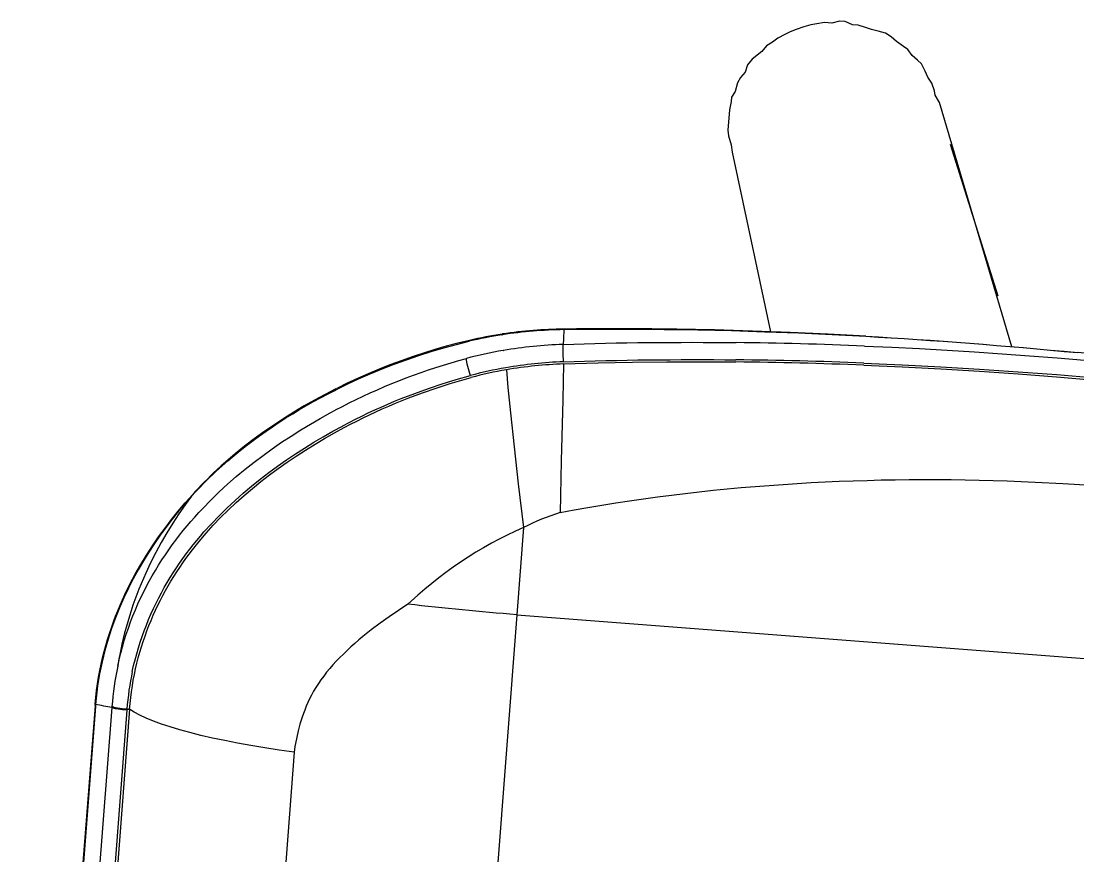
# Model space of a CAD drawing. Extents: x 741 to 1339, y 725 to 848.
# Drawn here: x 1106.8284 to 1107.0712, y 786.5503 to 786.742 of the extents above; entities that cross this region are included whole.
import ezdxf

# ---------------------------------------------------------------- set-up
doc = ezdxf.new("R2010")
doc.units = 0
doc.header["$MEASUREMENT"] = 0
doc.linetypes.add('CONTINU', pattern=[0])
for name, color, linetype in [('Lay Out', 31, 'CONTINUOUS'), ('PAREDES', 7, 'CONTINUOUS'), ('PENA-008', 8, 'CONTINUOUS')]:
    doc.layers.add(name, color=color, linetype=linetype)

# ---------------------------------------------------------------- blocks, each defined once
blk = doc.blocks.new('A$C12870BC7')
at = {"layer": 'Lay Out', "linetype": 'CONTINU', "ltscale": 0.6}
for p, q in [((1.088517692293124, 0.8356547739981721), (1.08874011594952, 0.8355999530133573)), ((1.088924496151492, 0.8357635312359122), (1.089147631908929, 0.8357080628866385)), ((1.085630252366684, 0.8321447636219688), (1.085741135117871, 0.8321203256116547)), ((1.209153693146334, 0.8307482490559011), (1.207683595853439, 0.8297970096309797)), ((1.210796743061962, 0.8310076779898878), (1.209153693146334, 0.8307482490559011)), ((1.213650461336499, 0.8309212016786347), (1.210796743061962, 0.8310076779898878)), ((1.215293511252241, 0.8311806306126215), (1.213650461336499, 0.8309212016786347)), ((1.21693656116787, 0.8309212016786347), (1.215293511252241, 0.8311806306126215)), ((1.218406658460765, 0.8308347253671542), (1.21693656116787, 0.8309212016786347)), ((1.220222660999127, 0.8304023438104338), (1.218406658460765, 0.8308347253671542)), ((1.221519805669402, 0.830142914876447), (1.220222660999127, 0.8304023438104338)), ((1.084503514435994, 0.828301727362728), (1.084613318246454, 0.8282776130345297)), ((1.204743401267535, 0.8291051991402725), (1.20301387504054, 0.8278945307813643)), ((1.20604054593781, 0.8295375806969929), (1.204743401267535, 0.8291051991402725)), ((1.207683595853439, 0.8297970096309797), (1.20604054593781, 0.8295375806969929)), ((1.22290342665093, 0.829624057008246), (1.221519805669402, 0.830142914876447)), ((1.224632952877926, 0.8289322465175388), (1.22290342665093, 0.829624057008246)), ((1.226189526482301, 0.8282404360266042), (1.224632952877926, 0.8289322465175388)), ((1.227400194841209, 0.827548625535897), (1.226189526482301, 0.8282404360266042)), ((1.199295393652449, 0.8255596703748012), (1.196009293821191, 0.822273570543544)), ((1.200851967256824, 0.8267703387337093), (1.199295393652449, 0.8255596703748012)), ((1.201543777747531, 0.8274621492246439), (1.200851967256824, 0.8267703387337093)), ((1.20301387504054, 0.8278945307813643), (1.201543777747531, 0.8274621492246439)), ((1.228870292134104, 0.8265973861109757), (1.227400194841209, 0.827548625535897)), ((1.230080960493012, 0.8253867177520675), (1.228870292134104, 0.8265973861109757)), ((1.231724010408641, 0.8246084309501072), (1.230080960493012, 0.8253867177520675)), ((1.232675249833449, 0.8236571915251858), (1.231724010408641, 0.8246084309501072)), ((1.233453536635636, 0.8220141416095572), (1.232675249833449, 0.8236571915251858)), ((1.195231007019004, 0.8211493784961164), (1.194366243905563, 0.8192468996462736)), ((1.196009293821191, 0.822273570543544), (1.195231007019004, 0.8211493784961164)), ((1.234404776060444, 0.8210629021846358), (1.233453536635636, 0.8220141416095572)), ((1.235356015485365, 0.8195928048917409), (1.234404776060444, 0.8210629021846358)), ((1.125991838161838, 0.8203491079016345), (1.126077015147359, 0.8202964501933963)), ((1.12613676149698, 0.8204520820163594), (1.126221641773725, 0.8203992894405161)), ((1.194366243905563, 0.8192468996462736), (1.193415004480755, 0.8177768023533787)), ((1.236047825976186, 0.8183821365328328), (1.235356015485365, 0.8195928048917409)), ((1.236999065400994, 0.8170849918626715), (1.236047825976186, 0.8183821365328328)), ((0.9995700944623991, 0.8164811804767993), (0.8435085562537665, 0.6604196422683941)), ((0.9995502149772051, 0.8163353022791995), (0.8436533393265222, 0.6604384266286303)), ((0.9998262673886416, 0.8166110525871915), (0.9995502149772051, 0.8163353022791995)), ((0.999849157118831, 0.8167599410299005), (0.9995695280184123, 0.8164806140330398)), ((1.123852303849219, 0.8174554263023452), (1.123898018573016, 0.8174278809424464)), ((1.193415004480755, 0.8177768023533787), (1.173291836399983, 0.7807645467762683)), ((1.237950304825802, 0.8156148945695492), (1.236999065400994, 0.8170849918626715)), ((1.002258615458857, 0.813697529265724), (0.846231187965202, 0.6576701017720694)), ((1.002398440798459, 0.8138373761839972), (1.002258615458857, 0.813697529265724)), ((1.121727049318736, 0.8140532021170799), (1.121762098712281, 0.8140321357968929)), ((1.238382686382522, 0.8141447972766542), (1.237950304825802, 0.8156148945695492)), ((1.238642115316622, 0.8125017473610257), (1.238382686382522, 0.8141447972766542)), ((1.004475811934014, 0.8109981217560431), (0.8489275960192231, 0.6554499058413654)), ((1.00461104098548, 0.8111330487040647), (1.004475811934014, 0.8109981217560431)), ((1.00461105177493, 0.811133037914729), (1.005074661869173, 0.8107125207179848)), ((1.137563128132285, 0.8120059873783845), (1.137585009052657, 0.8119878611719429)), ((1.137668049735282, 0.8120946925003096), (1.137689860524631, 0.8120765285311933)), ((1.23916097318471, 0.8105992685114103), (1.238642115316622, 0.8125017473610257)), ((1.005074661869173, 0.8107125207179848), (0.8492106561514561, 0.6548485150003813)), ((1.135224065288014, 0.8095522007534015), (1.135241198868755, 0.8095385629410572)), ((1.23942040211881, 0.8094750764637553), (1.23916097318471, 0.8105992685114103)), ((1.239247449496077, 0.8077455502368736), (1.23942040211881, 0.8094750764637553)), ((1.132699446196227, 0.8064477049013163), (1.132711201256768, 0.8064383666683312)), ((1.239506878430177, 0.806102500321245), (1.239247449496077, 0.8077455502368736)), ((1.239679831052797, 0.8048918319623368), (1.239506878430177, 0.806102500321245)), ((1.239247449496077, 0.8030758294239746), (1.239679831052797, 0.8048918319623368)), ((1.238555639005256, 0.7999626822152237), (1.238815067939356, 0.8016057321308523)), ((1.238815067939356, 0.8016057321308523), (1.239247449496077, 0.8030758294239746)), ((1.237863828514435, 0.798233155988342), (1.238555639005256, 0.7999626822152237)), ((1.236999065400994, 0.7954659140250584), (1.237344970646348, 0.7973683928749011)), ((1.237344970646348, 0.7973683928749011), (1.237863828514435, 0.798233155988342)), ((1.213179625800251, 0.742070670253284), (1.236999065400994, 0.7954659140250584)), ((1.218320182149398, 0.7529195688409942), (1.232675249833449, 0.7864723776447278)), ((1.100945747614276, 0.7834957576249195), (1.08676827062385, 0.7693182806344936)), ((1.027372166783096, 0.7786163231524057), (0.8812462981618978, 0.6324904545313217)), ((1.08676827062385, 0.7693182806344936), (0.8896356998528177, 0.5721857098635752)), ((1.08676827062385, 0.7693182806344936), (1.262312599828022, 0.5937739514302081))]:
    blk.add_line(p, q, dxfattribs=at)
for points in [[(1.047735076804258, 0.838608622733787), (1.045461381591565, 0.8382824373359341), (1.043194332654423, 0.837906901183274), (1.040933066840182, 0.837480741126015), (1.038676742575092, 0.8370023171737699), (1.036424561442857, 0.8364698167063267), (1.034175778974316, 0.8358810710522135), (1.031929715436775, 0.8352336310158677), (1.029685593992724, 0.8345246050355541), (1.027442713330686, 0.8337507023420727), (1.025200490822442, 0.8329081897998236), (1.02295861357544, 0.8319928487501471), (1.02071702764232, 0.8310000073791031), (1.018476121442006, 0.829924465191894), (1.017356180838703, 0.8293539644275967), (1.016236790495384, 0.8287606440642463), (1.015118176989347, 0.828143759632681), (1.014000566898346, 0.8275024803485991), (1.012884181405127, 0.826835970032576), (1.011769257876892, 0.8261432792169359), (1.01065621170568, 0.8254235501433556), (1.009545625519593, 0.8246760059748937), (1.008438286945477, 0.8238999453995035), (1.007335107688334, 0.8230947480267474), (1.006237123531321, 0.8222598959644216), (1.00514547815186, 0.8213949576365991), (1.004061369174281, 0.8204996201502723), (1.002986069748715, 0.8195736245597942), (1.001920815262508, 0.8186168036288706), (1.000866824918774, 0.8176289739381133), (0.9998262673886416, 0.8166110525871915)], [(0.999849157118831, 0.8167599410299005), (1.000982843428517, 0.8178644312001921), (1.002132115038819, 0.8189332785593848), (1.003294285386971, 0.8199654796926694), (1.004467827771634, 0.8209612342038923), (1.005651059045192, 0.8219208010391554), (1.006842360796384, 0.8228444823016758), (1.008040120008502, 0.8237326933836044), (1.009242977216161, 0.8245861248071975), (1.010442964441097, 0.8254010164637435), (1.011659119594754, 0.8261916157669162), (1.012863935080134, 0.8269415282106962), (1.014082933242832, 0.8276681409268036), (1.015290505422001, 0.8283575409727888), (1.016510517789186, 0.8290246608903686), (1.017719535749109, 0.8296578912757155), (1.01893946180104, 0.8302698557370292), (1.020148889758445, 0.8308508438065161), (1.021367866342473, 0.8314115154196458), (1.022577078511688, 0.8319438864143791), (1.023794663261981, 0.8324568364735256), (1.025003443854928, 0.832943935110066), (1.026219550456119, 0.8334124435957762), (1.028642743713306, 0.8342842062245523), (1.031064858029538, 0.8350773788017847), (1.033486756557579, 0.8357965791940529), (1.035909507448935, 0.8364458102723944), (1.038334103329078, 0.8370285030682822), (1.040761504455475, 0.8375475815116857), (1.043192800558415, 0.838005581113535), (1.045628973473924, 0.8384046058083783), (1.048071738717965, 0.8387465005853443)], [(1.047735087593708, 0.83860863352335), (1.04528860000363, 0.8380477461219158), (1.042837354284472, 0.8374157888868154), (1.040384134103476, 0.8367109923547247), (1.037932262598531, 0.8359317812721798), (1.035485742640333, 0.8350768716995987), (1.033049008675505, 0.8341453896946547), (1.030626818833468, 0.8331368497342879), (1.028224168610166, 0.8320512194500367), (1.027031885022836, 0.8314796505342343), (1.025846625340421, 0.8308891030490173), (1.024669155610979, 0.830279803571571), (1.023500252671909, 0.8296519894693262), (1.022340725728839, 0.8290059520559367), (1.021191351619166, 0.8283420581715433), (1.0200529071804, 0.8276606962349575), (1.018926136881475, 0.8269622870327709), (1.017811774402446, 0.8262473268778336), (1.01671057500181, 0.8255163120829963), (1.015623229201594, 0.824769846855375), (1.014550422129503, 0.824008551585635), (1.013492795754985, 0.8232330682437947), (1.012450938101153, 0.8224440711676522), (1.010416676047328, 0.8208284597428843), (1.009425210325901, 0.8200033667005897)], [(1.05564080010123, 0.8392788176329447), (1.057505587520893, 0.8393379759597934), (1.059365757073749, 0.8393613350290394), (1.061220499554167, 0.839350070886681), (1.063069793383249, 0.8393053919460414), (1.064913735665698, 0.8392283663586255), (1.066752757977895, 0.8391200299079316), (1.068587335053678, 0.8389813104825095), (1.070417456103826, 0.8388130820251405), (1.072243099549439, 0.8386162076881334), (1.074064545915178, 0.838391421151087), (1.075881946252764, 0.8381394129367123), (1.077695624244313, 0.837860765672545), (1.079506151728594, 0.8375560080396696), (1.081313744493798, 0.8372255716146952), (1.083118445697494, 0.8368699311313463), (1.084920320076151, 0.8364894534297633), (1.086719389208668, 0.8360844837707333), (1.088517724661244, 0.8356548063664064)], [(1.088925024832577, 0.8357634341312092), (1.086238656323133, 0.8364012823833633), (1.083545954430804, 0.8369840291263841), (1.080844664169433, 0.8375110377851485), (1.078134515803583, 0.8379808949469094), (1.075414786443105, 0.8383919714110704), (1.072683933202313, 0.8387424437676287), (1.069941071350001, 0.839029981504396), (1.067185618257838, 0.8392519304268404), (1.064417401295429, 0.8394052047640486), (1.061635104154959, 0.8394864813783585), (1.058838014735386, 0.8394920055554991), (1.057433827164971, 0.8394650859813879), (1.056027104083512, 0.8394177204779822)], [(1.009425210325901, 0.8200033667005897), (1.010647855308719, 0.8209201319521213), (1.01188746124177, 0.8218082405349065), (1.013142760369476, 0.8226670504786995), (1.014412430989353, 0.823495973760842), (1.015695086662333, 0.824294573410512), (1.016989427264718, 0.8250624987717998), (1.018294212014496, 0.8257996311611038), (1.019608286445134, 0.8265058950526196), (1.020930506879097, 0.8271813551830434), (1.022259805165106, 0.8278261302355219), (1.023595059204524, 0.8284404359983597), (1.024935254793093, 0.82902455299633), (1.026279399305224, 0.8295788049113213), (1.027626597219808, 0.8301036125306069), (1.028976104068022, 0.830599439798803), (1.030327218537934, 0.8310668369754382), (1.031679379580567, 0.8315063651098313), (1.03303206930417, 0.8319186068302002), (1.034384823764242, 0.8323041771325421), (1.035737211384401, 0.832663658645302), (1.037088897693081, 0.8329976663644771), (1.038439494271358, 0.8333067829182852), (1.039788720594913, 0.8335915693558178), (1.041136328507093, 0.8338526190948556), (1.04248222090331, 0.8340904823947), (1.043826300678973, 0.8343057526733588), (1.045168449150481, 0.8344989801903608), (1.046508450529643, 0.834670769152595), (1.047846024292028, 0.8348216590307089), (1.050513478968298, 0.8350631152036527), (1.053170327656119, 0.8352278694715238), (1.05581636535652, 0.8353201189143107), (1.058451656806085, 0.8353437692978929), (1.061076471740023, 0.8353023487584466), (1.063691328049856, 0.8351990941191758), (1.066297185992937, 0.8350368429940005), (1.06889508135265, 0.8348180985258438), (1.071485521231068, 0.8345450941224186), (1.07406909904563, 0.8342197179299689), (1.076646785843138, 0.8338435667810842), (1.079219401618673, 0.8334179785624798), (1.081787302422697, 0.8329441077408006), (1.084350790358542, 0.8324228822050515), (1.085630996835846, 0.8321447312537344)], [(1.088739198849737, 0.8356000069604903), (1.091556755777276, 0.8348767605398422), (1.094374237178897, 0.834088270566113), (1.097188395442743, 0.8332351736139714), (1.099997525842184, 0.8323177286297465), (1.102799729441415, 0.8313361729799595), (1.105592913095109, 0.8302907440318137), (1.108374767869861, 0.8291817007311835), (1.111142752859962, 0.8280092966290482), (1.11389410597684, 0.8267738338288524), (1.116625811580832, 0.8254755874607014), (1.119334643638751, 0.8241148919958192)], [(1.11950128065854, 0.82423033327224), (1.117044370499855, 0.8254765207443739), (1.114567462172488, 0.8266706762940572), (1.112072902372859, 0.8278126326854505), (1.109562865166652, 0.8289022011038156), (1.107039362778607, 0.8299392035237503), (1.104504326512995, 0.8309234565256389), (1.10195947188555, 0.8318547551105127), (1.099406428096984, 0.8327328942796299), (1.096846684085847, 0.8335576798238122), (1.094281620896311, 0.8343289175334263), (1.091712500889059, 0.8350463808310593), (1.089142204836378, 0.8357094115626893)], [(1.005074645685056, 0.8107125476915513), (1.006041317345705, 0.8116597336804858), (1.007024054435703, 0.8125842942797732), (1.008022069328092, 0.8134857223872274), (1.009034671500729, 0.8143636511629353), (1.010061229773385, 0.8152177946874559), (1.011101183096628, 0.8160479587516107), (1.012153981210815, 0.8168540030931268), (1.013219046882398, 0.8176358467915321), (1.014295851430404, 0.8183933927416689), (1.01538372591159, 0.8191265977864219), (1.0164819798037, 0.8198353756101966), (1.017589836269451, 0.8205196614765242), (1.018706707285958, 0.821179471569863), (1.019832047988132, 0.8218149731258251), (1.020965367458018, 0.8224263225906867), (1.022106153198536, 0.8230136979898504), (1.023253952054517, 0.8235773151116206), (1.024408267713227, 0.8241173897440746), (1.025568668598396, 0.8246341808328594), (1.026734733923092, 0.8251279581131854), (1.02790604290027, 0.8255989697415913), (1.029082250268914, 0.8260475394004203), (1.030262967610327, 0.8264739476142182), (1.031447914399848, 0.8268785180651008), (1.032636788534035, 0.8272615528565126), (1.033829341856574, 0.827623408039031), (1.035025369368611, 0.8279643749267649), (1.036224687650304, 0.8282848095700643), (1.037427188807385, 0.8285850356512725), (1.039840703965126, 0.8291260058044969), (1.042264328798467, 0.8295895403728224), (1.044697912256026, 0.8299780561838048), (1.047141540652831, 0.8302940348014687), (1.049594307678547, 0.8305399146320411), (1.052055155971345, 0.8307181772393193), (1.054523751059435, 0.8308311855041808), (1.056999736892351, 0.8308811944125551), (1.059482746630295, 0.8308702971098825), (1.061972467380258, 0.8308004249004313), (1.064468510723543, 0.8306733472470711), (1.066970509820351, 0.8304907041397342), (1.069478119409666, 0.8302539845171992), (1.071990961862014, 0.8299644723185935), (1.074508648758808, 0.8296233759579223), (1.077030802470802, 0.8292316772713235), (1.079557002210947, 0.8287902502011235), (1.082086848771098, 0.8282997960584595), (1.084619910574986, 0.8277608543139792)], [(1.011179530386528, 0.8168750046768452), (1.012304245303028, 0.8177183533982912), (1.013445322357654, 0.8185365681924992), (1.01460177431926, 0.8193291149839439), (1.015772533036568, 0.820095508249338), (1.016956422464034, 0.8208352840436106), (1.018152342082033, 0.8215480755275308), (1.019359299264977, 0.8222337532277066), (1.020576301387166, 0.8228921876714281), (1.021802409770146, 0.8235233680691323), (1.023036610209545, 0.8241273159997178), (1.024277996394915, 0.8247041393574506), (1.025525586490232, 0.8252539999835022), (1.026778528132184, 0.8257771028761596), (1.028036012115138, 0.8262737609286575), (1.029297283180483, 0.826744276244213), (1.030561715542433, 0.8271890803994353), (1.03182872657311, 0.8276085833918074), (1.03309778759143, 0.8280032275868194), (1.034368413073878, 0.828373498507986), (1.035640203812534, 0.8287198600999233), (1.036912749809687, 0.8290428086754815), (1.038185695014988, 0.8293428081790495), (1.039458651009738, 0.8296203333448062), (1.040731315690493, 0.8298758373275774), (1.042003516426632, 0.8301098164406682), (1.043275188481687, 0.8303227454175754), (1.044546267119415, 0.8305150989924783), (1.047085942830734, 0.830840097555452), (1.049620903570542, 0.8310887394745947), (1.052150189081487, 0.8312649844626918), (1.054673162788561, 0.8313725548655526), (1.05718946864107, 0.8314149356620106), (1.059698944797958, 0.8313953744643783), (1.062201699153377, 0.8313167844128344), (1.064698184862493, 0.8311818628594807), (1.06718913560502, 0.8309928971589358), (1.069674929010318, 0.8307520128244192), (1.072155759287568, 0.8304610440557241), (1.074632252222784, 0.8301215445276426), (1.077105001233065, 0.8297348197584284), (1.079574351579765, 0.8293019918467195), (1.082040486682729, 0.8288240426286535), (1.084503514435994, 0.828301727362728)], [(1.085741124328536, 0.8321202932434204), (1.08746356708167, 0.8317287240297588), (1.089184326687189, 0.8313130944352594), (1.090903111830983, 0.8308736310371074), (1.092619652777728, 0.830410517255828), (1.094333669002879, 0.829923947300145), (1.09604486919244, 0.8294141045905832), (1.097752951242967, 0.8288811617571952), (1.09945759147223, 0.8283253130096142), (1.101158423040204, 0.8277467093994488), (1.102855122264657, 0.8271455235574336), (1.104547279148221, 0.8265219281138485), (1.106234521456201, 0.8258760795151971), (1.107916412217548, 0.825208134207756), (1.109592498277095, 0.8245182432435882), (1.111262342663906, 0.8238065846476417), (1.112925438275568, 0.8230732771037452), (1.114581299588906, 0.8223185040315144), (1.116230978571195, 0.8215416234611581)], [(1.084613318246454, 0.8282774188253512), (1.086204615739177, 0.8279174733679753), (1.087794909817092, 0.827536348301706), (1.08938396311288, 0.8271342162572779), (1.09097153825968, 0.8267112282860722), (1.092557376311845, 0.8262675354399249), (1.094141229112722, 0.8258033211389062), (1.095722826927329, 0.8253187256450616), (1.097301867651993, 0.8248138784315557), (1.098878059972947, 0.8242889629180041), (1.102020723357612, 0.8231794340940866), (1.105148211439257, 0.8219912774554956), (1.108257713576961, 0.8207255557590685), (1.111346208736165, 0.8193833263672019), (1.114411981401133, 0.8179648805933226)], [(1.084619921364435, 0.8277608435246435), (1.086189003465108, 0.827405742511715), (1.087758495563378, 0.8270295805734946), (1.089328192660275, 0.8266324548144581), (1.090897857389052, 0.8262144731288714), (1.092467263171955, 0.8257757110425388), (1.094036151063335, 0.8253162764492714), (1.095604262117206, 0.824836255664664), (1.097171272651451, 0.8243357350040839), (1.100300805325958, 0.8232736040515789), (1.103422030155969, 0.8221305956929115), (1.106531920712371, 0.8209075137390442), (1.109627116094259, 0.8196051512113769), (1.112703915534723, 0.8182243820520085), (1.114234155764791, 0.8175048795562958)], [(1.004475811934014, 0.8109981217560431), (1.003749663162523, 0.8117010301416627), (1.003090619117245, 0.8124255551069979), (1.002693148097194, 0.812925590244518), (1.0024498361459, 0.8132835504504925), (1.002322121917302, 0.813517907192832), (1.002268315137087, 0.8136581155563505), (1.002258615458857, 0.813697529265724)], [(1.121533557461191, 0.8135973873704785), (1.119169959502017, 0.8102848933010733), (1.115819227768895, 0.8054925347501154), (1.111367534002113, 0.7990133277044293), (1.106556768720168, 0.7919055944555708), (1.100945747614276, 0.7834957576249195)], [(1.137585009052657, 0.8119878611719429), (1.143457608578444, 0.8070656790630579), (1.149305699962667, 0.8020764461748655), (1.155119669842577, 0.7970303800775724), (1.160897737965627, 0.7919310736438234), (1.166639399926964, 0.7867810381085434), (1.172343846521073, 0.7815830679287643), (1.178010953669684, 0.7763394666428809), (1.183640899397972, 0.7710523220016654), (1.189236339249248, 0.7657214384471587)], [(1.137585030631556, 0.8119878827508415), (1.137658948869159, 0.8120580462744016), (1.137674124172293, 0.8120699739654498), (1.137684492793881, 0.8120761131390424), (1.137687864484008, 0.8120769924758093), (1.13769002776047, 0.8120764260318225)], [(1.18925503324823, 0.765736536875707), (1.182964330655921, 0.7717361412262704), (1.176630535166225, 0.7776816690614083), (1.170250922453135, 0.7835724568326583), (1.163825314491703, 0.7894055104786872), (1.157354291212471, 0.795177272192646), (1.153015540973854, 0.7989891108770877), (1.148657779797588, 0.8027705018507874), (1.144281347549907, 0.8065202205159636), (1.139881410575697, 0.8102414173795438), (1.137689822761615, 0.8120765878729941)], [(1.132711190467433, 0.8064383558787682), (1.133874455940543, 0.807912086581851), (1.134858460786006, 0.8091004428245157), (1.135241171895188, 0.809538525178155)], [(1.132402915487489, 0.8060552887191221), (1.126885249738791, 0.7999493952079462), (1.117514891210192, 0.7894996103050431), (1.109594925893987, 0.7806199271019665)], [(1.132402915487489, 0.8060552887191221), (1.138561628548075, 0.8010831732276671), (1.144667527453919, 0.796059948307871), (1.150725197703821, 0.7909852579098384), (1.15674290398448, 0.7858546783754861), (1.162724632982588, 0.7806669203707912)], [(1.069351737673117, 0.7874259615155239), (1.066756528876169, 0.7877812459482953), (1.064184145072829, 0.7880726193198058), (1.061638276241013, 0.7882978158541079), (1.059122639331861, 0.7884540249106209), (1.056641215637057, 0.7885377830887279), (1.055415118043413, 0.7885512374812294), (1.054199777490169, 0.7885449796242625), (1.052995841341669, 0.7885183837322671), (1.051804118803545, 0.7884707484936513), (1.050625629475064, 0.7884013887810539), (1.049461522428089, 0.7883095331517467), (1.04831309778632, 0.7881943885841025), (1.047181752778272, 0.7880551728462848), (1.046069024894621, 0.7878910713375404), (1.044976500178393, 0.7877012964311376), (1.043905872566768, 0.7874850173430019), (1.042859057179669, 0.7872415165770832), (1.041838114794189, 0.7869702438736255), (1.040844518164533, 0.7866717872552869), (1.039879562019848, 0.7863475493454786), (1.038944433194899, 0.7859992564495002), (1.0380400649737, 0.7856289855283336), (1.037167131694162, 0.7852390509099365), (1.036325913880944, 0.7848319988952568), (1.035516255087543, 0.7844105861777422), (1.034737680580122, 0.7839777474764702), (1.033989381152935, 0.7835364930367774), (1.032578617437991, 0.7826403841077223), (1.031271081388979, 0.7817425434784724), (1.030052633486036, 0.7808547046311247), (1.028914205231388, 0.7799744237643296), (1.028375495459215, 0.7795312434152635), (1.027859907389427, 0.7790803270600151), (1.027372150598978, 0.7786163501259722)], [(1.100945747614276, 0.7834957576249195), (1.098980311197408, 0.7840910470552132), (1.096998464090063, 0.7846375359909104), (1.09500153338962, 0.7851355589036899), (1.092990878561579, 0.7855854610543389), (1.09096791301846, 0.7859875984936622), (1.088934044778, 0.786342311087779), (1.086890730410403, 0.7866499980448367), (1.084839458854105, 0.7869110262049759), (1.082781719047318, 0.7871258055654522), (1.080719016112596, 0.7872947730973152), (1.07865282819904, 0.7874183711665097), (1.076584649639528, 0.7874970691123195), (1.074515974767166, 0.7875313578524725), (1.07244827094172, 0.7875217121213751), (1.070383005522501, 0.7874686282314229), (1.069351743067784, 0.7874259561208561)], [(1.206218057688432, 0.7060300406335642), (1.201615194867657, 0.7105080052613317), (1.196961189576257, 0.7149355192893978), (1.192255051885979, 0.7193104868749884), (1.187495941403029, 0.7236309215866328), (1.18268314737503, 0.7278949015615268), (1.180256436939374, 0.7300051370666694), (1.177816100323696, 0.7321005578712771), (1.175362087795577, 0.7341809331826568), (1.172894373392921, 0.7362460515962681), (1.170412917329884, 0.7382956723729563), (1.167917703422347, 0.7403295743304312), (1.165408712788746, 0.7423475174039282), (1.162885961613313, 0.744349291200038), (1.16034944180393, 0.7463346448651151), (1.157799181682833, 0.748303355867634), (1.155235210920921, 0.7502551787483895), (1.152657561886315, 0.7521898653510704), (1.150066283131366, 0.7541071944929314), (1.147461409721757, 0.7560069153198725), (1.144842987512391, 0.7578888093469374), (1.142211059660951, 0.759752639206468), (1.139565682811792, 0.7615981756241723), (1.136906878543812, 0.7634251596537212), (1.134234735869484, 0.7652333728099308), (1.131549300643826, 0.767022575028264), (1.128850621419303, 0.7687925019684059), (1.126138773721607, 0.7705429054738175), (1.123413833076768, 0.7722735373879601), (1.120675875010591, 0.7739841279760782), (1.117924548867165, 0.7756746178959162), (1.115159228860932, 0.7773451581995374), (1.112381911032514, 0.7789942060012578), (1.109594925893987, 0.7806199271019665)], [(1.1875877985496, 0.7641920667645223), (1.192185812879927, 0.7598873732938642), (1.196785348516812, 0.7555296930381843), (1.201359254588112, 0.7511452274013806), (1.205907668532348, 0.7467347668343933), (1.210430785612573, 0.7422991086996404), (1.214928800333098, 0.7378390079604884), (1.219401934003315, 0.7333552143548019), (1.223850442197147, 0.7288484865125753), (1.228274552841128, 0.7243195459755185), (1.232674569387143, 0.7197691034960059), (1.237051109528977, 0.7151975124272809), (1.241404687112151, 0.7106052299700565), (1.245735666279245, 0.7059929277657062), (1.250044136042732, 0.7013615957419148), (1.254329699892025, 0.6967126661927665), (1.258592875718648, 0.6920467864829476), (1.262835044566884, 0.6873637624030522), (1.267057932742148, 0.6826630976402299), (1.271262689316302, 0.6779449378514215)], [(1.18457349136321, 0.760977281578576), (1.191057495649659, 0.7549105684556849), (1.197491319071389, 0.7487896378807051), (1.203875783983619, 0.7426161274836574), (1.210211510440388, 0.736391769301477), (1.216499105682999, 0.7301184376569978), (1.222739161442917, 0.7237980223824394), (1.228932376334512, 0.7174323927429356), (1.235079614859217, 0.7110233384312465), (1.241182020694112, 0.7045725425957841), (1.247240136007065, 0.6980824625236579), (1.253250365227643, 0.6915601895539254), (1.259217188657942, 0.6850046528377476), (1.265150138740125, 0.6784098588589274), (1.268105185100183, 0.6750977478134388)], [(1.184909957718958, 0.7613449967586945), (1.191373319169486, 0.7552980201612769), (1.197814145591622, 0.749171165526846), (1.204205376010975, 0.7429917743541097), (1.210547365845798, 0.7367619512101697), (1.21684056888347, 0.7304837454503428), (1.223085516291519, 0.72415919378615), (1.229282835204401, 0.7177903016993383), (1.235433771798796, 0.7113784987859759), (1.241539805572245, 0.704925153952459), (1.247601583889434, 0.6984325761325323), (1.253618661687085, 0.6919044256324156), (1.259593501647885, 0.6853418218538678), (1.265530940124052, 0.6787438557887668), (1.268486779505736, 0.6754318148744147)]]:
    blk.add_lwpolyline(points, dxfattribs=at)
for centre, radius, start, end in [((1.059518270757792, 0.7465003971533548), 0.09285913569834445, 92.39316134906117, 97.29012087537052), ((1.059872276645649, 0.7462476067066888), 0.09324899108475149, 92.36014617958598, 97.27021686326026), ((1.073569970218557, 0.735442683027955), 0.09978556131066679, 58.30845546631188, 62.70123764768309), ((1.073283079846249, 0.7353425465276047), 0.1001855941351456, 58.15937241592199, 62.52730550012323), ((1.075553155212503, 0.7365208955939266), 0.09425072106695559, 59.17260367991025, 64.43139174549383), ((1.053973847275927, 0.7621467604024161), 0.07302022667385803, 127.595683999755, 134.9360471171388), ((1.069516297731695, 0.7298311925828926), 0.1066915404956785, 50.37258838434305, 57.98553029421594), ((1.069556412752434, 0.7302532850333279), 0.1064764486579295, 50.23135362695709, 57.84698019990748), ((0.1385911720413446, 0.09513830824836589), 1.1234984664329, 39.75998385292105, 39.95353741944469), ((1.052275508061314, 0.763231236219795), 0.06757594579289931, 127.455378078499, 134.8576911823558), ((1.075589024601129, 0.7365402032403523), 0.08971464302178289, 59.19493837623702, 64.48445534159742), ((1.075583397924504, 0.7365555188057584), 0.09019498147830318, 59.22959552063035, 64.50097164666656), ((1.068496957573359, 0.7256774860950514), 0.1071795005868568, 51.49575853218715, 58.87542317555824), ((1.068321996524958, 0.7253118114617934), 0.1030817313832588, 51.56322022819815, 58.92175906471595), ((1.068202153169921, 0.7251202724874162), 0.1037979590509791, 51.58357384951977, 58.93550029215052), ((1.229952040175078, 0.7213338428598632), 0.1294218413661188, 135.5362604465097, 137.0371126013185), ((1.090420992506381, 0.7373863140503687), 0.04729496669972466, 66.08289830277432, 77.14218287262723), ((0.5058099334575559, 0.03191898626870682), 1.000521873003552, 47.04513871720314, 48.73658065654757), ((0.5026512066665987, 0.02628460407051136), 1.002392324380746, 47.13334365373201, 48.81460850860599), ((0.5036780960392093, 0.02734671681584189), 1.001413581370739, 47.13526298971216, 48.81919844943288), ((0.09996330258246644, -0.3514633017198179), 1.560483661234277, 41.30811439547206, 43.92965726756708)]:
    blk.add_arc(centre, radius, start, end, dxfattribs=at)
at = {"layer": 'Lay Out', "linetype": 'CONTINU', "ltscale": 0.6, "extrusion": (0, 0, -1)}
for centre, major_axis, ratio, start_param, end_param in [((1.118209416225397, 0.8217462284094523), (0.001291884578996038, 0.002484102586932949), 0.09591727547845288, 5.923357963562012, 6.283185958862305), ((1.001826305438669, 0.8147773548480615), (0.001977143161449876, -0.001982583248193691), 0.1730251873906201, 2.888415336608887, 3.141592502593994), ((1.00439607281038, 0.8120009703034299), (0.001975652183762811, -0.001984068831176501), 0.1708434231935811, 1.293430924415588, 2.888601779937744), ((1.047871951240666, 0.7718930057392441), (0.04242568056359903, -0.04242568056361268), 0.1714219888051351, 1.897405028343201, 2.864591360092163), ((1.160465653848689, 0.7070630435548679), (0.1720038906729328, -0.1662017284520558), 0.2350338850617888, 4.331061840057373, 4.503704071044922), ((1.508991796042153, -0.09685597935070689), (0.5372734645212699, -0.9710975839437661), 0.2166838983586814, 3.75175142288208, 3.822144269943237), ((1.347545199310105, 0.3390250167256141), (0.3558326534357093, -0.5320083518524785), 0.2285765391868614, 3.948593854904175, 4.047792434692383)]:
    blk.add_ellipse(centre, major_axis=major_axis, ratio=ratio, start_param=start_param, end_param=end_param, dxfattribs=at)
at = {"layer": 'Lay Out', "linetype": 'CONTINU', "ltscale": 0.6, "extrusion": (0, 0, -0.9999999999999998)}
blk.add_ellipse((1.115330694141051, 0.8193284082776842), major_axis=(0.001217026609105917, 0.002521622122831861), ratio=0.1030152734350353, start_param=4.092191219329834, end_param=5.731472492218018, dxfattribs=at)
at = {"layer": 'Lay Out', "linetype": 'CONTINU', "ltscale": 0.6, "extrusion": (0, 0, -0.9999999999999999)}
for centre, major_axis, ratio, start_param, end_param in [((1.001555280891637, 0.814496447202842), (0.001985590082006134, -0.001984326249636365), 0.1663215459855109, 2.889029026031494, 3.141645193099976), ((1.163721414173608, 0.7032317330224629), (0.177924708402436, -0.1742878934797551), 0.2431697518399786, 4.322198867797852, 4.489236354827881), ((1.111701924745319, 0.7942519347559625), (-0.1070559868482574, 0.1070560055665575), 0.23290286962035, 4.71238899230957, 4.879074096679688)]:
    blk.add_ellipse(centre, major_axis=major_axis, ratio=ratio, start_param=start_param, end_param=end_param, dxfattribs=at)
blk = doc.blocks.new('Layout')
at = {"layer": 'PENA-008', "color": 7, "ltscale": 0.2, "rotation": 40.58562502596172}
blk.add_blockref('A$C12870BC7', (1160.880169095587, 500.5578882438629), dxfattribs=at)

msp = doc.modelspace()

# ---------------------------------------------------------------- block references
at = {"layer": 'PAREDES', "color": 7, "lineweight": 0}
msp.add_blockref('Layout', (-54.26272107964405, 284.7565376754262), dxfattribs=at)

doc.saveas('drawing.dxf')
